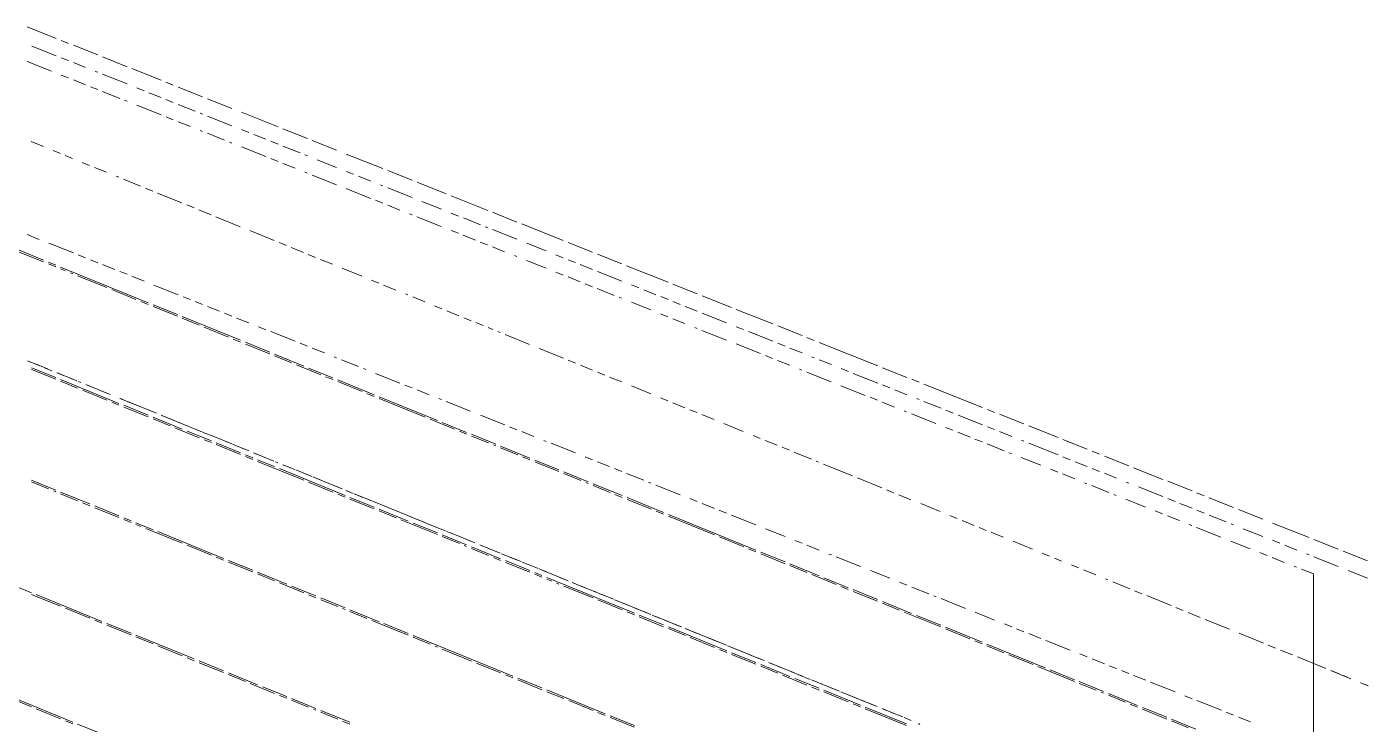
# Paper-space layout '01 Plan and 3D' of a CAD drawing. Header units: millimetres. Extents: x 5 to 415, y 7 to 290.
# Drawn here: x 224.9 to 258.77, y 78.32 to 95.92 of the extents above; entities that cross this region are included whole.
import ezdxf

# ---------------------------------------------------------------- set-up
doc = ezdxf.new("R2010")
doc.units = ezdxf.units.MM
doc.layers.add('GEOMETRY', color=7, linetype='Continuous')

# ---------------------------------------------------------------- blocks, each defined once
blk = doc.blocks.new('SHEET_01')
at = {"layer": 'GEOMETRY', "lineweight": 13}
for p, q in [((224.902, 95.917), (225.641, 95.623)), ((225.764, 95.574), (225.948, 95.501)), ((225.025, 95.431), (225.641, 95.186)), ((226.072, 95.452), (226.687, 95.207)), ((224.904, 95.043), (225.519, 94.798)), ((225.764, 95.137), (225.948, 95.064)), ((226.072, 95.015), (226.379, 94.892)), ((226.81, 95.158), (227.426, 94.912)), ((227.549, 94.863), (228.287, 94.569)), ((225.765, 94.7), (225.95, 94.627)), ((226.073, 94.578), (226.38, 94.455)), ((226.625, 94.794), (226.687, 94.77)), ((226.81, 94.721), (227.426, 94.476)), ((228.41, 94.52), (228.595, 94.447)), ((226.503, 94.406), (226.688, 94.333)), ((226.811, 94.284), (227.242, 94.112)), ((227.672, 94.378), (227.856, 94.304)), ((227.979, 94.255), (228.287, 94.133)), ((228.718, 94.398), (229.333, 94.153)), ((227.365, 94.063), (227.426, 94.039)), ((227.672, 93.941), (228.288, 93.696)), ((228.41, 94.084), (228.595, 94.01)), ((228.718, 93.961), (229.149, 93.79)), ((229.456, 94.104), (230.072, 93.859)), ((228.411, 93.647), (228.595, 93.573)), ((228.718, 93.524), (229.026, 93.402)), ((229.272, 93.741), (229.333, 93.716)), ((229.456, 93.667), (230.072, 93.422)), ((230.318, 93.761), (231.241, 93.393)), ((229.272, 93.304), (229.333, 93.279)), ((229.456, 93.23), (229.887, 93.059)), ((230.318, 93.324), (230.503, 93.251)), ((230.626, 93.202), (230.934, 93.079)), ((231.364, 93.344), (231.98, 93.099)), ((225.007, 93.02), (225.314, 92.895)), ((230.01, 93.01), (230.072, 92.985)), ((230.318, 92.887), (230.933, 92.643)), ((231.057, 93.03), (231.241, 92.956)), ((231.364, 92.907), (231.795, 92.736)), ((232.103, 93.05), (232.718, 92.805)), ((225.56, 92.795), (225.744, 92.721)), ((225.867, 92.671), (226.051, 92.596)), ((226.296, 92.496), (226.48, 92.421)), ((231.056, 92.594), (231.241, 92.52)), ((231.364, 92.471), (231.671, 92.349)), ((231.918, 92.687), (231.98, 92.662)), ((232.226, 92.564), (232.718, 92.368)), ((232.964, 92.707), (233.888, 92.34)), ((226.603, 92.371), (226.91, 92.246)), ((227.155, 92.146), (227.217, 92.122)), ((231.917, 92.251), (231.979, 92.226)), ((232.102, 92.177), (232.717, 91.932)), ((232.964, 92.27), (233.149, 92.197)), ((233.272, 92.148), (233.58, 92.025)), ((234.011, 92.291), (234.626, 92.045)), ((227.339, 92.072), (227.769, 91.897)), ((227.892, 91.847), (228.076, 91.772)), ((232.963, 91.834), (233.578, 91.589)), ((233.826, 91.927), (233.888, 91.903)), ((234.011, 91.854), (234.626, 91.609)), ((234.749, 91.996), (235.488, 91.702)), ((228.198, 91.722), (228.812, 91.473)), ((233.701, 91.54), (233.886, 91.467)), ((234.872, 91.511), (235.365, 91.315)), ((235.611, 91.653), (236.534, 91.286)), ((228.935, 91.423), (229.119, 91.348)), ((229.242, 91.298), (229.549, 91.173)), ((229.671, 91.123), (230.285, 90.874)), ((234.009, 91.418), (234.317, 91.295)), ((234.563, 91.197), (234.624, 91.173)), ((234.747, 91.124), (235.363, 90.879)), ((235.611, 91.217), (235.795, 91.143)), ((236.657, 91.237), (237.273, 90.992)), ((230.53, 90.774), (231.144, 90.524)), ((235.609, 90.781), (235.793, 90.707)), ((235.919, 91.094), (236.349, 90.923)), ((236.472, 90.874), (236.534, 90.849)), ((236.657, 90.8), (237.273, 90.555)), ((237.396, 90.943), (238.442, 90.526)), ((225.21, 90.554), (224.902, 90.676)), ((226.072, 90.211), (225.456, 90.456)), ((231.267, 90.474), (231.451, 90.399)), ((235.916, 90.658), (236.224, 90.536)), ((236.347, 90.487), (236.531, 90.413)), ((237.519, 90.457), (238.011, 90.261)), ((238.565, 90.477), (239.18, 90.232)), ((224.707, 90.279), (225.32, 90.029)), ((225.32, 89.985), (224.707, 90.235)), ((226.379, 90.088), (226.195, 90.162)), ((231.574, 90.349), (231.88, 90.225)), ((232.003, 90.175), (232.187, 90.1)), ((236.654, 90.364), (236.962, 90.242)), ((237.208, 90.144), (237.27, 90.119)), ((238.257, 90.163), (238.442, 90.09)), ((239.304, 90.183), (239.919, 89.938)), ((225.443, 89.979), (225.627, 89.904)), ((225.627, 89.86), (225.443, 89.935)), ((225.75, 89.854), (227.96, 88.955)), ((225.873, 89.761), (225.75, 89.81)), ((226.687, 89.966), (226.502, 90.039)), ((227.118, 89.794), (226.81, 89.917)), ((232.31, 90.05), (232.617, 89.925)), ((232.862, 89.825), (233.353, 89.626)), ((237.516, 90.022), (238.008, 89.826)), ((238.565, 90.04), (238.75, 89.967)), ((238.873, 89.918), (239.18, 89.795)), ((240.042, 89.889), (241.088, 89.473)), ((226.057, 89.686), (225.996, 89.711)), ((226.917, 89.336), (226.18, 89.636)), ((227.426, 89.672), (227.241, 89.745)), ((227.856, 89.5), (227.549, 89.623)), ((233.599, 89.526), (233.783, 89.451)), ((238.254, 89.728), (238.439, 89.654)), ((238.562, 89.605), (238.869, 89.483)), ((238.992, 89.434), (239.177, 89.36)), ((239.304, 89.746), (239.919, 89.501)), ((241.211, 89.424), (241.827, 89.179)), ((227.653, 89.036), (227.039, 89.286)), ((228.718, 89.157), (228.102, 89.402)), ((229.026, 89.035), (228.841, 89.108)), ((233.905, 89.401), (234.212, 89.276)), ((234.458, 89.176), (234.519, 89.151)), ((234.642, 89.101), (234.949, 88.977)), ((239.3, 89.311), (239.731, 89.14)), ((239.854, 89.091), (239.915, 89.066)), ((240.165, 89.403), (240.35, 89.33)), ((240.473, 89.281), (240.781, 89.158)), ((240.904, 89.109), (241.088, 89.036)), ((241.95, 89.129), (242.688, 88.835)), ((227.96, 88.912), (227.776, 88.987)), ((228.083, 88.905), (228.697, 88.656)), ((228.697, 88.612), (228.083, 88.862)), ((229.333, 88.912), (229.149, 88.986)), ((229.764, 88.741), (229.456, 88.863)), ((235.194, 88.877), (235.378, 88.802)), ((235.501, 88.752), (235.808, 88.627)), ((240.161, 88.968), (240.653, 88.772)), ((241.211, 88.987), (241.396, 88.913)), ((241.519, 88.864), (241.827, 88.742)), ((242.812, 88.786), (243.735, 88.419)), ((228.819, 88.606), (230.293, 88.007)), ((229.249, 88.387), (228.819, 88.562)), ((230.072, 88.618), (229.887, 88.692)), ((230.503, 88.446), (230.195, 88.569)), ((235.931, 88.577), (236.115, 88.502)), ((236.237, 88.452), (236.422, 88.378)), ((240.899, 88.674), (241.084, 88.601)), ((241.207, 88.552), (241.515, 88.429)), ((241.95, 88.693), (242.565, 88.448)), ((229.986, 88.088), (229.372, 88.337)), ((230.934, 88.275), (230.749, 88.348)), ((231.672, 87.981), (231.057, 88.226)), ((236.544, 88.328), (236.667, 88.278)), ((236.79, 88.228), (236.851, 88.203)), ((236.974, 88.153), (237.587, 87.903)), ((241.761, 88.331), (241.822, 88.307)), ((241.945, 88.258), (242.561, 88.013)), ((242.812, 88.35), (242.996, 88.276)), ((243.119, 88.227), (243.735, 87.982)), ((243.858, 88.37), (244.473, 88.125)), ((244.596, 88.076), (244.781, 88.002)), ((230.293, 87.963), (230.109, 88.038)), ((230.416, 87.957), (231.029, 87.707)), ((231.029, 87.663), (230.416, 87.913)), ((231.98, 87.858), (231.795, 87.932)), ((232.411, 87.687), (232.103, 87.809)), ((237.833, 87.803), (238.447, 87.554)), ((242.807, 87.915), (243.422, 87.67)), ((243.858, 87.933), (244.042, 87.86)), ((244.165, 87.811), (244.473, 87.688)), ((244.904, 87.953), (246.381, 87.365)), ((225.221, 87.365), (224.914, 87.49)), ((224.929, 87.483), (224.991, 87.458)), ((225.114, 87.409), (225.421, 87.284)), ((231.152, 87.657), (231.889, 87.357)), ((231.582, 87.439), (231.152, 87.613)), ((232.318, 87.139), (231.705, 87.389)), ((232.718, 87.564), (232.657, 87.589)), ((233.272, 87.344), (232.841, 87.515)), ((238.569, 87.504), (238.753, 87.429)), ((243.545, 87.621), (243.729, 87.547)), ((243.853, 87.498), (244.16, 87.376)), ((244.719, 87.59), (244.781, 87.566)), ((244.904, 87.517), (245.212, 87.394)), ((225.014, 87.315), (225.627, 87.065)), ((225.627, 87.022), (225.014, 87.271)), ((225.528, 87.24), (225.344, 87.315)), ((226.08, 87.015), (225.651, 87.19)), ((225.667, 87.184), (225.851, 87.109)), ((225.974, 87.059), (226.158, 86.984)), ((232.012, 87.307), (232.625, 87.058)), ((232.625, 87.014), (232.441, 87.089)), ((233.457, 87.27), (233.395, 87.295)), ((234.318, 86.927), (233.703, 87.172)), ((238.876, 87.379), (239.183, 87.254)), ((239.306, 87.204), (239.49, 87.13)), ((239.613, 87.08), (239.919, 86.955)), ((244.406, 87.278), (244.468, 87.254)), ((244.591, 87.205), (245.206, 86.96)), ((245.458, 87.296), (245.643, 87.223)), ((245.766, 87.173), (246.381, 86.928)), ((246.504, 87.316), (247.12, 87.071)), ((225.75, 87.015), (227.223, 86.416)), ((226.18, 86.797), (225.75, 86.972)), ((226.264, 86.94), (226.203, 86.965)), ((226.917, 86.497), (226.303, 86.747)), ((227.001, 86.641), (226.387, 86.891)), ((226.404, 86.884), (226.588, 86.809)), ((226.711, 86.759), (226.895, 86.684)), ((232.748, 87.008), (233.669, 86.633)), ((233.362, 86.714), (232.748, 86.964)), ((234.626, 86.805), (234.442, 86.878)), ((235.057, 86.633), (234.749, 86.756)), ((240.165, 86.855), (240.656, 86.655)), ((245.452, 86.862), (246.067, 86.617)), ((246.504, 86.879), (246.689, 86.806)), ((246.812, 86.757), (247.12, 86.634)), ((247.243, 87.022), (247.427, 86.949)), ((247.55, 86.9), (249.027, 86.312)), ((227.223, 86.372), (227.039, 86.447)), ((227.86, 86.291), (227.247, 86.541)), ((227.264, 86.534), (227.325, 86.509)), ((227.448, 86.459), (228.063, 86.209)), ((233.669, 86.59), (233.485, 86.664)), ((233.792, 86.583), (235.265, 85.984)), ((234.958, 86.065), (233.792, 86.54)), ((235.365, 86.511), (235.303, 86.535)), ((236.103, 86.217), (235.488, 86.462)), ((240.901, 86.555), (241.085, 86.481)), ((241.208, 86.431), (241.515, 86.306)), ((246.19, 86.568), (246.375, 86.494)), ((246.498, 86.445), (246.806, 86.323)), ((247.366, 86.536), (247.427, 86.512)), ((247.55, 86.463), (247.981, 86.291)), ((227.346, 86.366), (227.96, 86.117)), ((227.96, 86.073), (227.346, 86.323)), ((228.167, 86.166), (227.983, 86.241)), ((228.083, 86.067), (228.819, 85.767)), ((228.597, 85.992), (228.29, 86.117)), ((228.308, 86.109), (228.8, 85.909)), ((236.965, 85.874), (236.349, 86.119)), ((241.638, 86.256), (241.822, 86.181)), ((241.944, 86.131), (242.251, 86.006)), ((247.052, 86.225), (247.113, 86.2)), ((247.236, 86.151), (247.851, 85.906)), ((248.104, 86.242), (248.289, 86.169)), ((248.412, 86.12), (249.027, 85.875)), ((249.151, 86.262), (249.335, 86.189)), ((249.458, 86.14), (250.074, 85.895)), ((228.513, 85.848), (228.083, 86.023)), ((229.249, 85.549), (228.635, 85.798)), ((229.334, 85.692), (228.72, 85.942)), ((228.942, 85.717), (229.556, 85.467)), ((229.046, 85.809), (229.23, 85.734)), ((235.695, 85.766), (235.081, 86.015)), ((235.388, 85.934), (236.002, 85.684)), ((236.002, 85.641), (235.818, 85.716)), ((237.273, 85.751), (237.088, 85.825)), ((237.703, 85.579), (237.396, 85.702)), ((242.497, 85.907), (242.988, 85.707)), ((248.097, 85.808), (248.282, 85.735)), ((249.151, 85.826), (249.335, 85.752)), ((249.458, 85.703), (249.766, 85.581)), ((250.197, 85.846), (250.935, 85.552)), ((229.353, 85.684), (229.66, 85.559)), ((229.556, 85.424), (229.372, 85.499)), ((230.07, 85.392), (229.579, 85.592)), ((229.679, 85.417), (230.293, 85.168)), ((230.293, 85.124), (229.679, 85.374)), ((229.783, 85.509), (229.967, 85.434)), ((230.09, 85.384), (230.397, 85.26)), ((236.124, 85.635), (236.738, 85.385)), ((236.554, 85.416), (236.124, 85.591)), ((236.738, 85.341), (236.677, 85.366)), ((238.011, 85.457), (237.95, 85.481)), ((238.75, 85.163), (238.134, 85.408)), ((243.233, 85.607), (243.417, 85.532)), ((243.54, 85.482), (243.847, 85.357)), ((248.405, 85.686), (248.713, 85.563)), ((248.836, 85.514), (249.02, 85.441)), ((249.143, 85.392), (249.574, 85.22)), ((250.012, 85.483), (250.074, 85.458)), ((250.197, 85.409), (250.935, 85.115)), ((251.058, 85.503), (251.674, 85.258)), ((230.5, 85.218), (230.316, 85.293)), ((230.416, 85.118), (230.6, 85.043)), ((230.6, 84.999), (230.416, 85.074)), ((230.93, 85.043), (230.623, 85.168)), ((230.643, 85.16), (231.134, 84.96)), ((236.861, 85.335), (237.598, 85.035)), ((237.291, 85.116), (236.861, 85.291)), ((237.598, 84.992), (237.414, 85.067)), ((239.18, 84.991), (238.996, 85.065)), ((243.97, 85.308), (244.154, 85.233)), ((244.276, 85.183), (244.706, 85.008)), ((249.697, 85.171), (249.759, 85.147)), ((250.005, 85.049), (250.497, 84.853)), ((251.058, 85.066), (251.243, 84.993)), ((251.797, 85.209), (251.982, 85.135)), ((252.105, 85.086), (252.72, 84.841)), ((230.722, 84.993), (231.152, 84.818)), ((231.889, 84.475), (230.722, 84.949)), ((231.237, 84.918), (231.175, 84.943)), ((231.275, 84.768), (232.932, 84.094)), ((231.666, 84.743), (231.359, 84.868)), ((231.38, 84.86), (231.564, 84.785)), ((231.687, 84.735), (231.995, 84.61)), ((237.72, 84.985), (238.334, 84.736)), ((238.334, 84.692), (237.72, 84.942)), ((238.457, 84.686), (239.071, 84.436)), ((239.611, 84.82), (239.304, 84.942)), ((239.919, 84.697), (239.734, 84.771)), ((244.829, 84.958), (244.89, 84.933)), ((245.013, 84.883), (245.749, 84.584)), ((250.743, 84.755), (250.927, 84.682)), ((251.366, 84.944), (251.674, 84.821)), ((251.797, 84.772), (251.982, 84.699)), ((252.843, 84.792), (253.582, 84.498)), ((225.014, 84.476), (225.627, 84.227)), ((225.443, 84.258), (225.014, 84.433)), ((232.096, 84.569), (231.912, 84.643)), ((232.625, 84.175), (232.012, 84.425)), ((232.117, 84.56), (232.302, 84.485)), ((232.526, 84.394), (232.219, 84.519)), ((232.425, 84.435), (232.855, 84.26)), ((232.833, 84.269), (232.649, 84.344)), ((238.887, 84.467), (238.457, 84.642)), ((239.071, 84.392), (239.01, 84.417)), ((239.194, 84.386), (239.93, 84.087)), ((239.623, 84.168), (239.194, 84.342)), ((240.473, 84.477), (240.042, 84.648)), ((240.657, 84.403), (240.596, 84.428)), ((241.396, 84.109), (240.781, 84.354)), ((245.872, 84.534), (246.486, 84.284)), ((251.051, 84.633), (251.358, 84.51)), ((251.604, 84.412), (251.666, 84.388)), ((251.789, 84.339), (252.219, 84.167)), ((252.105, 84.65), (252.412, 84.527)), ((252.659, 84.429), (252.72, 84.405)), ((253.705, 84.449), (254.32, 84.204)), ((225.627, 84.183), (225.566, 84.208)), ((225.75, 84.177), (226.487, 83.877)), ((226.18, 83.958), (225.75, 84.133)), ((232.932, 84.05), (232.748, 84.125)), ((233.14, 84.144), (232.955, 84.219)), ((232.978, 84.21), (233.039, 84.185)), ((233.055, 84.044), (233.669, 83.794)), ((233.669, 83.751), (233.055, 84.001)), ((233.162, 84.135), (233.776, 83.885)), ((233.385, 84.044), (233.262, 84.094)), ((239.93, 84.043), (239.746, 84.118)), ((240.053, 84.037), (240.974, 83.662)), ((241.827, 83.938), (241.642, 84.011)), ((246.608, 84.234), (246.792, 84.159)), ((246.915, 84.109), (247.222, 83.985)), ((252.342, 84.118), (252.404, 84.094)), ((252.966, 84.306), (253.582, 84.061)), ((253.705, 84.012), (253.889, 83.939)), ((254.443, 84.155), (254.628, 84.082)), ((254.751, 84.033), (255.366, 83.788)), ((226.487, 83.833), (226.303, 83.908)), ((226.61, 83.827), (227.223, 83.577)), ((227.223, 83.534), (226.61, 83.783)), ((233.569, 83.969), (233.508, 83.994)), ((234.122, 83.745), (233.692, 83.919)), ((233.792, 83.745), (234.528, 83.445)), ((234.221, 83.526), (233.792, 83.701)), ((234.022, 83.785), (234.636, 83.535)), ((234.306, 83.67), (234.245, 83.695)), ((240.667, 83.743), (240.053, 83.993)), ((240.974, 83.618), (240.79, 83.693)), ((242.258, 83.766), (241.95, 83.889)), ((242.565, 83.644), (242.381, 83.717)), ((247.467, 83.885), (247.958, 83.685)), ((252.65, 83.996), (253.142, 83.8)), ((253.388, 83.702), (253.573, 83.628)), ((254.013, 83.89), (254.32, 83.767)), ((254.443, 83.718), (254.628, 83.645)), ((255.49, 83.739), (256.105, 83.494)), ((227.346, 83.527), (227.53, 83.453)), ((227.53, 83.409), (227.346, 83.484)), ((227.653, 83.403), (228.083, 83.228)), ((227.776, 83.309), (227.653, 83.359)), ((235.265, 83.102), (234.344, 83.476)), ((235.165, 83.32), (234.552, 83.57)), ((234.651, 83.395), (235.265, 83.145)), ((234.759, 83.485), (234.943, 83.41)), ((235.066, 83.36), (235.374, 83.235)), ((241.097, 83.612), (243.307, 82.713)), ((242.263, 83.094), (241.097, 83.568)), ((243.304, 83.35), (242.688, 83.595)), ((248.204, 83.585), (248.388, 83.51)), ((248.511, 83.46), (248.817, 83.336)), ((253.696, 83.579), (254.004, 83.457)), ((254.25, 83.359), (254.311, 83.334)), ((254.751, 83.596), (255.182, 83.424)), ((255.305, 83.375), (255.366, 83.351)), ((256.351, 83.396), (257.274, 83.028)), ((228.819, 82.885), (227.899, 83.259)), ((228.206, 83.178), (229.863, 82.504)), ((235.472, 83.195), (235.288, 83.27)), ((235.388, 83.095), (236.002, 82.846)), ((235.818, 82.877), (235.388, 83.052)), ((235.496, 83.185), (235.681, 83.111)), ((235.902, 83.02), (235.595, 83.145)), ((235.804, 83.061), (236.111, 82.936)), ((243, 82.794), (242.386, 83.044)), ((244.042, 83.056), (243.55, 83.252)), ((248.94, 83.286), (249.124, 83.211)), ((249.247, 83.161), (249.554, 83.036)), ((254.434, 83.285), (255.049, 83.04)), ((255.613, 83.253), (256.105, 83.057)), ((229.556, 82.585), (228.942, 82.835)), ((236.002, 82.802), (235.94, 82.827)), ((236.209, 82.896), (236.025, 82.971)), ((236.124, 82.796), (236.861, 82.496)), ((236.554, 82.577), (236.124, 82.752)), ((236.639, 82.721), (236.332, 82.846)), ((236.356, 82.836), (236.848, 82.636)), ((243.307, 82.67), (243.122, 82.745)), ((243.429, 82.663), (244.043, 82.414)), ((244.473, 82.884), (244.289, 82.958)), ((244.904, 82.712), (244.596, 82.835)), ((249.799, 82.936), (250.29, 82.737)), ((255.296, 82.942), (255.788, 82.746)), ((256.034, 82.648), (256.218, 82.575)), ((256.351, 82.959), (256.536, 82.885)), ((256.659, 82.836), (256.967, 82.714)), ((257.397, 82.979), (258.013, 82.734)), ((258.136, 82.685), (258.751, 82.44)), ((229.863, 82.46), (229.679, 82.535)), ((229.986, 82.454), (230.6, 82.204)), ((230.6, 82.16), (229.986, 82.41)), ((236.861, 82.452), (236.677, 82.527)), ((237.375, 82.421), (236.884, 82.621)), ((236.984, 82.446), (237.598, 82.197)), ((237.598, 82.153), (236.984, 82.403)), ((237.094, 82.536), (237.278, 82.461)), ((237.401, 82.411), (237.708, 82.286)), ((237.805, 82.246), (237.621, 82.321)), ((244.043, 82.37), (243.429, 82.62)), ((244.166, 82.364), (244.903, 82.064)), ((244.596, 82.145), (244.166, 82.32)), ((245.212, 82.59), (245.15, 82.614)), ((245.95, 82.296), (245.335, 82.541)), ((250.536, 82.637), (250.72, 82.562)), ((250.843, 82.512), (251.027, 82.437)), ((251.272, 82.337), (251.456, 82.262)), ((256.341, 82.526), (256.649, 82.403)), ((256.895, 82.305), (256.957, 82.281)), ((257.213, 82.616), (257.274, 82.591)), ((257.397, 82.542), (258.013, 82.297)), ((230.722, 82.154), (231.459, 81.855)), ((231.152, 81.936), (230.722, 82.111)), ((237.72, 82.147), (237.905, 82.072)), ((237.905, 82.028), (237.72, 82.103)), ((237.831, 82.236), (238.015, 82.161)), ((238.235, 82.072), (237.928, 82.197)), ((238.027, 82.022), (240.237, 81.123)), ((238.15, 81.928), (238.027, 81.978)), ((238.138, 82.111), (238.568, 81.936)), ((238.542, 81.947), (238.357, 82.022)), ((245.332, 81.846), (244.719, 82.095)), ((245.025, 82.014), (245.639, 81.764)), ((246.689, 82.002), (246.196, 82.198)), ((251.579, 82.212), (251.886, 82.088)), ((252.131, 81.988), (252.193, 81.963)), ((257.08, 82.232), (257.387, 82.11)), ((257.387, 82.11), (257.387, 74.282)), ((258.259, 82.199), (258.751, 82.003)), ((224.584, 81.812), (225.014, 81.637)), ((231.889, 81.636), (231.275, 81.886)), ((231.582, 81.805), (232.196, 81.555)), ((238.334, 81.853), (238.273, 81.878)), ((239.194, 81.504), (238.457, 81.803)), ((238.971, 81.772), (238.664, 81.897)), ((238.691, 81.886), (238.752, 81.861)), ((238.875, 81.811), (239.49, 81.561)), ((239.278, 81.647), (239.217, 81.672)), ((245.639, 81.721), (245.455, 81.796)), ((245.762, 81.715), (246.376, 81.465)), ((246.376, 81.421), (245.762, 81.671)), ((247.12, 81.83), (246.935, 81.904)), ((247.673, 81.61), (247.243, 81.781)), ((252.315, 81.913), (252.745, 81.738)), ((252.868, 81.688), (253.052, 81.613)), ((225.75, 81.294), (225.014, 81.594)), ((225.136, 81.588), (226.794, 80.913)), ((232.196, 81.511), (232.012, 81.586)), ((232.318, 81.505), (232.932, 81.255)), ((232.748, 81.287), (232.318, 81.461)), ((239.93, 81.204), (239.317, 81.454)), ((239.708, 81.472), (239.401, 81.597)), ((239.735, 81.461), (240.35, 81.211)), ((240.138, 81.298), (239.954, 81.373)), ((246.499, 81.415), (247.235, 81.115)), ((246.928, 81.196), (246.499, 81.371)), ((247.858, 81.536), (247.797, 81.561)), ((248.597, 81.242), (247.981, 81.487)), ((253.174, 81.564), (253.788, 81.314)), ((226.487, 80.995), (225.873, 81.244)), ((232.932, 81.212), (232.871, 81.237)), ((233.055, 81.205), (233.792, 80.906)), ((233.485, 80.987), (233.055, 81.162)), ((240.237, 81.079), (240.053, 81.154)), ((240.567, 81.123), (240.26, 81.248)), ((240.36, 81.073), (240.974, 80.823)), ((240.974, 80.78), (240.36, 81.029)), ((240.473, 81.161), (240.657, 81.086)), ((240.874, 80.998), (240.69, 81.073)), ((240.78, 81.036), (241.087, 80.912)), ((247.972, 80.772), (247.051, 81.147)), ((247.358, 81.065), (247.972, 80.816)), ((249.335, 80.948), (248.843, 81.144)), ((253.911, 81.264), (254.095, 81.189)), ((254.218, 81.139), (254.524, 81.014)), ((254.647, 80.964), (255.261, 80.715)), ((226.794, 80.87), (226.61, 80.945)), ((226.917, 80.863), (227.53, 80.614)), ((227.53, 80.57), (226.917, 80.82)), ((234.528, 80.562), (233.608, 80.937)), ((233.915, 80.856), (234.528, 80.606)), ((241.427, 80.773), (240.997, 80.948)), ((241.097, 80.773), (242.57, 80.174)), ((241.526, 80.555), (241.097, 80.73)), ((241.21, 80.862), (241.394, 80.787)), ((241.517, 80.737), (241.824, 80.612)), ((241.611, 80.698), (241.55, 80.723)), ((242.348, 80.399), (241.734, 80.649)), ((248.095, 80.766), (249.016, 80.391)), ((248.709, 80.472), (248.095, 80.722)), ((249.766, 80.777), (249.581, 80.85)), ((250.074, 80.654), (249.889, 80.728)), ((255.506, 80.615), (256.12, 80.365)), ((227.653, 80.564), (229.126, 79.965)), ((228.083, 80.345), (227.653, 80.52)), ((228.819, 80.046), (228.206, 80.295)), ((234.651, 80.556), (237.168, 79.533)), ((235.081, 80.338), (234.651, 80.513)), ((235.265, 80.263), (235.204, 80.288)), ((242.263, 80.255), (241.649, 80.505)), ((242.07, 80.512), (242.562, 80.312)), ((243.207, 80.049), (242.593, 80.299)), ((249.016, 80.348), (248.831, 80.422)), ((249.138, 80.341), (250.612, 79.742)), ((249.568, 80.123), (249.138, 80.298)), ((250.505, 80.483), (250.197, 80.605)), ((251.243, 80.189), (250.628, 80.434)), ((256.243, 80.316), (256.427, 80.241)), ((229.126, 79.921), (228.942, 79.996)), ((236.124, 79.913), (235.388, 80.213)), ((242.57, 80.13), (242.386, 80.205)), ((242.693, 80.124), (243.307, 79.875)), ((243.307, 79.831), (242.693, 80.081)), ((242.807, 80.212), (242.992, 80.137)), ((243.114, 80.087), (243.422, 79.962)), ((243.514, 79.924), (243.33, 79.999)), ((250.305, 79.823), (249.691, 80.073)), ((251.674, 80.017), (251.489, 80.091)), ((252.105, 79.845), (251.797, 79.968)), ((256.55, 80.191), (256.856, 80.066)), ((256.979, 80.016), (257.593, 79.766)), ((229.249, 79.915), (229.863, 79.665)), ((229.863, 79.621), (229.249, 79.871)), ((229.986, 79.615), (230.722, 79.315)), ((236.861, 79.614), (236.247, 79.863)), ((243.429, 79.825), (244.166, 79.525)), ((243.859, 79.606), (243.429, 79.781)), ((243.944, 79.75), (243.637, 79.875)), ((243.667, 79.862), (243.729, 79.837)), ((243.852, 79.787), (244.282, 79.612)), ((244.68, 79.45), (244.189, 79.65)), ((251.348, 79.399), (250.427, 79.773)), ((250.734, 79.692), (251.348, 79.442)), ((252.412, 79.723), (252.228, 79.796)), ((252.72, 79.6), (252.535, 79.674)), ((257.387, 43.601), (257.387, 79.85)), ((257.513, 79.799), (257.701, 79.723)), ((257.826, 79.672), (258.014, 79.595)), ((257.838, 79.667), (258.329, 79.467)), ((230.416, 79.397), (229.986, 79.571)), ((231.152, 79.097), (230.538, 79.347)), ((230.845, 79.265), (231.459, 79.016)), ((237.168, 79.489), (236.984, 79.564)), ((237.291, 79.483), (237.905, 79.233)), ((237.905, 79.189), (237.291, 79.439)), ((244.596, 79.307), (243.982, 79.556)), ((244.289, 79.475), (244.903, 79.225)), ((244.405, 79.562), (244.466, 79.537)), ((244.712, 79.437), (245.326, 79.187)), ((244.903, 79.182), (244.719, 79.257)), ((245.417, 79.15), (244.926, 79.35)), ((251.471, 79.393), (252.085, 79.143)), ((251.901, 79.174), (251.471, 79.349)), ((253.151, 79.429), (252.843, 79.551)), ((253.889, 79.135), (253.274, 79.38)), ((258.14, 79.544), (258.328, 79.467)), ((258.575, 79.367), (258.759, 79.292)), ((258.579, 79.365), (258.767, 79.289)), ((224.584, 78.973), (226.057, 78.374)), ((225.014, 78.755), (224.584, 78.93)), ((231.459, 78.972), (231.275, 79.047)), ((231.582, 78.966), (232.196, 78.716)), ((232.012, 78.747), (231.582, 78.922)), ((238.027, 79.183), (239.501, 78.584)), ((238.457, 78.965), (238.027, 79.139)), ((245.025, 79.175), (245.946, 78.801)), ((245.639, 78.882), (245.025, 79.132)), ((245.449, 79.137), (246.063, 78.887)), ((245.847, 78.976), (245.662, 79.051)), ((246.276, 78.801), (245.969, 78.926)), ((252.085, 79.099), (252.024, 79.124)), ((252.208, 79.093), (252.944, 78.793)), ((252.637, 78.874), (252.208, 79.049)), ((254.32, 78.963), (254.136, 79.037)), ((225.75, 78.455), (225.136, 78.705)), ((232.196, 78.673), (232.134, 78.697)), ((232.318, 78.666), (233.055, 78.367)), ((232.748, 78.448), (232.318, 78.623)), ((239.194, 78.665), (238.58, 78.915)), ((239.501, 78.54), (239.317, 78.615)), ((245.946, 78.757), (245.762, 78.832)), ((246.069, 78.751), (247.113, 78.326)), ((247.113, 78.283), (246.069, 78.707)), ((246.186, 78.838), (246.371, 78.763)), ((246.493, 78.713), (246.801, 78.588)), ((246.583, 78.676), (246.522, 78.701)), ((247.013, 78.501), (246.706, 78.626)), ((252.944, 78.75), (252.76, 78.825)), ((253.067, 78.743), (253.681, 78.494)), ((253.681, 78.45), (253.067, 78.7)), ((255.059, 78.669), (254.443, 78.914)), ((255.366, 78.547), (255.182, 78.62)), ((226.057, 78.331), (225.873, 78.405)), ((226.18, 78.324), (226.794, 78.075)), ((233.055, 78.323), (232.871, 78.398)), ((239.623, 78.534), (240.237, 78.284)), ((240.237, 78.24), (239.623, 78.49)), ((247.046, 78.488), (247.231, 78.413)), ((247.415, 78.338), (247.443, 78.31)), ((253.804, 78.444), (254.418, 78.194)), ((254.233, 78.225), (253.804, 78.4)), ((255.797, 78.375), (255.49, 78.498))]:
    blk.add_line(p, q, dxfattribs=at)

psp = doc.layouts.new('01 Plan and 3D')

# ---------------------------------------------------------------- block references
psp.add_blockref('SHEET_01', (0, 0))

doc.saveas('drawing.dxf')
